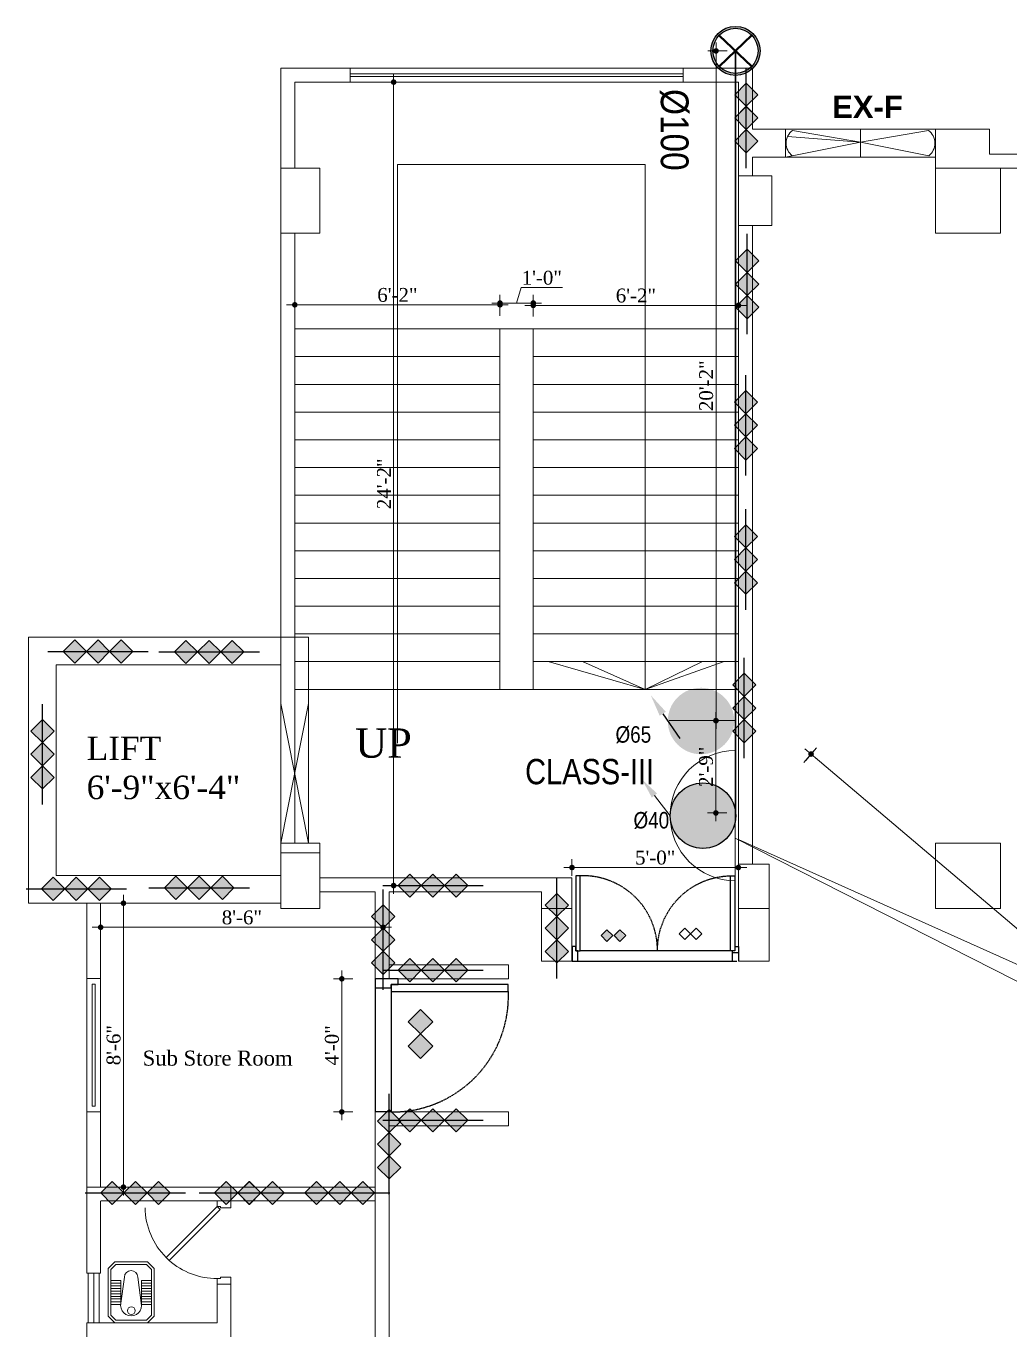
# Model space of a CAD drawing. Header units: inches. Extents: x -98933 to 1585249, y -3352739 to 192771.
# Drawn here: x 30356.3 to 30711.1, y 50079.1 to 50549.4 of the extents above; entities that cross this region are included whole.
import ezdxf

# ---------------------------------------------------------------- set-up
doc = ezdxf.new("R2010")
doc.units = ezdxf.units.IN
doc.header["$MEASUREMENT"] = 0
doc.header["$PDMODE"] = 35
doc.linetypes.add('DASH', pattern=[0.35, 0.25, -0.1])
doc.layers.get('0').update_dxf_attribs({"lineweight": 0})
doc.layers.get('Defpoints').update_dxf_attribs({"lineweight": 0})
for name, color, linetype in [('8', 7, 'Continuous'), ('bp door', 40, 'Continuous'), ('fire rated wall', 7, 'Continuous'), ('sprinkler', 100, 'Continuous'), ('T2', 254, 'Continuous')]:
    doc.layers.add(name, color=color, linetype=linetype)
for name, color, linetype, lineweight in [('A stair', 210, 'Continuous', 0), ('COLUMN-2', 102, 'Continuous', 0), ('DIM_WORKING', 7, 'Continuous', 0), ('DOOR', 222, 'Continuous', 0), ('EPTPP7', 6, 'Continuous', 0), ('FIRE TEX', 7, 'Continuous', 53), ('FPS- Hose Box', 1, 'Continuous', 25), ('FPS- Landing Valve', 1, 'Continuous', 25), ('FURNITURE', 144, 'Continuous', 0), ('illustr-TOILET FIXTURE', 252, 'Continuous', 0), ('Intercom Conduit', 40, 'Continuous', 0), ('Layer1', 134, 'Continuous', 0), ('MS Pipe', 1, 'Continuous', 18), ('PROJ NAME', 7, 'Continuous', 0), ('Stair', 171, 'Continuous', 0), ('SYMBLE', 86, 'Continuous', 0), ('TEX', 7, 'Continuous', 0), ('Text', 7, 'Continuous', 0), ('TXT', 7, 'Continuous', 0), ('wall', 7, 'Continuous', 0), ('WALL (I)', 7, 'Continuous', 0), ('window', 140, 'Continuous', 0)]:
    doc.layers.add(name, color=color, linetype=linetype, lineweight=lineweight)
doc.styles.add('ARCH', font='times.ttf')
doc.styles.add('ARIAL', font='times.ttf')
doc.styles.add('MON-01', font='ARIALN.TTF')
doc.styles.add('REG', font='times.ttf')
doc.styles.add('Verdana', font='verdana.ttf')
doc.styles.add('ZIA', font='ARIALN.TTF', dxfattribs={"width": 1.05, "height": 10})
doc.dimstyles.new('Dim-Pres', dxfattribs={"dimtxt": 5.5, "dimasz": 2, "dimexe": 1.5, "dimexo": 1.5, "dimgap": 1, "dimtad": 3, "dimdec": 0, "dimzin": 3, "dimdsep": 46, "dimlunit": 4, "dimtxsty": 'REG', "dimblk": 'point', "dimcen": 2, "dimclrd": 256, "dimclre": 256, "dimclrt": 7, "dimadec": 0, "dimazin": 0, "dimtfac": 0.75, "dimtdec": 0, "dimtmove": 1, "dimatfit": 3, "dimldrblk": 'point', "dimfxl": 0, "dimtolj": 1, "dimtzin": 0, "dimlwd": -1, "dimlwe": -1, "dimarcsym": 1})

# ---------------------------------------------------------------- blocks, each defined once
blk = doc.blocks.new('30 door')
at = {"layer": 'DOOR', "color": 7}
blk.add_lwpolyline([(-5, 28), (-5, 30), (0, 30), (0, 27.5), (-3.75, 27.5), (-3.75, 28), (-5, 28, 0.181643), (-22.32, 21.45), (-23.38, 20.38), (-5, 2), (-5, 0), (0, 0), (0, 2.5), (-3.75, 2.5), (-3.75, 2), (-5, 2), (-3.94, 3.06), (-22.32, 21.45), (-23.38, 20.38, 0.194724), (-31, 2.42, 0.196084)], format="xyb", dxfattribs=at)
blk = doc.blocks.new('HGJGHJ')
at = {"layer": 'FURNITURE', "linetype": 'Continuous'}
for p, q in [((30654.36, 4929.01), (30651.96, 4926.61)), ((30654.76, 4928.05), (30652.92, 4926.21)), ((30654.36, 4929.01), (30671.65, 4929.01)), ((30654.76, 4928.05), (30671.25, 4928.05)), ((30658.68, 4928.05), (30667.33, 4928.05)), ((30658.68, 4924.45), (30658.68, 4928.05)), ((30658.68, 4928.05), (30658.68, 4924.45)), ((30659.64, 4928.05), (30659.64, 4924.45)), ((30660.6, 4928.05), (30660.6, 4924.45)), ((30661.56, 4928.05), (30661.56, 4924.45)), ((30662.52, 4928.05), (30662.52, 4924.45)), ((30663.48, 4928.05), (30663.48, 4924.45)), ((30664.44, 4928.05), (30664.44, 4924.45)), ((30665.4, 4928.05), (30665.4, 4924.45)), ((30666.37, 4928.05), (30666.37, 4924.45)), ((30667.33, 4928.05), (30667.33, 4924.45)), ((30671.25, 4928.05), (30673.09, 4926.21)), ((30671.65, 4929.01), (30674.05, 4926.61)), ((30651.96, 4914.79), (30651.96, 4926.61)), ((30652.92, 4915.19), (30652.92, 4926.21)), ((30657.53, 4923.08), (30667.73, 4924.46)), ((30667.33, 4924.45), (30658.68, 4924.45)), ((30673.09, 4926.21), (30673.09, 4915.19)), ((30674.05, 4926.61), (30674.05, 4914.79)), ((30654.36, 4912.39), (30651.96, 4914.79)), ((30654.76, 4913.35), (30652.92, 4915.19)), ((30657.53, 4918.27), (30667.73, 4916.93)), ((30658.68, 4916.95), (30667.33, 4916.95)), ((30658.68, 4913.35), (30658.68, 4916.95)), ((30658.68, 4916.95), (30658.68, 4913.35)), ((30659.64, 4916.95), (30659.64, 4913.35)), ((30660.6, 4916.95), (30660.6, 4913.35)), ((30661.56, 4916.95), (30661.56, 4913.35)), ((30662.52, 4916.95), (30662.52, 4913.35)), ((30663.48, 4916.95), (30663.48, 4913.35)), ((30664.44, 4916.95), (30664.44, 4913.35)), ((30665.4, 4916.95), (30665.4, 4913.35)), ((30666.37, 4916.95), (30666.37, 4913.35)), ((30667.33, 4916.95), (30667.33, 4913.35)), ((30673.09, 4915.19), (30671.25, 4913.35)), ((30674.05, 4914.79), (30671.65, 4912.39)), ((30671.65, 4912.39), (30654.36, 4912.39)), ((30671.25, 4913.35), (30654.76, 4913.35)), ((30667.33, 4913.35), (30658.68, 4913.35))]:
    blk.add_line(p, q, dxfattribs=at)
blk.add_circle((30669.61, 4920.81), 1.4, dxfattribs=at)
for centre, radius, start, end in [((30667.74, 4920.7), 3.77, 269.8864, 90.1136), ((30657.53, 4920.68), 2.4, 90, 270)]:
    blk.add_arc(centre, radius, start, end, dxfattribs=at)
blk = doc.blocks.new('bfg')
at = {"layer": 'fire rated wall'}
h = blk.add_hatch(color=1, dxfattribs=at)
h.dxf.hatch_style = 1
h.paths.add_polyline_path([(9432308.7, -5613534.5), (9432321.4, -5613547.3), (9432334.2, -5613534.5)])
h.paths.add_polyline_path([(9432334.2, -5613534.5), (9432321.4, -5613521.8), (9432308.7, -5613534.5)])
h.paths.add_polyline_path([(9432334.2, -5613534.5), (9432359.7, -5613534.5), (9432346.9, -5613521.8)])
h.paths.add_polyline_path([(9432334.2, -5613534.5), (9432346.9, -5613547.3), (9432359.7, -5613534.5)])
at = {"layer": 'fire rated wall', "color": 1, "elevation": 0}
for points in [[(9432321.4, -5613547.3), (9432334.2, -5613534.5), (9432321.4, -5613521.8), (9432308.7, -5613534.5)], [(9432346.9, -5613547.3), (9432359.7, -5613534.5), (9432346.9, -5613521.8), (9432334.2, -5613534.5)]]:
    blk.add_lwpolyline(points, close=True, dxfattribs=at)
blk.add_lwpolyline([(9432291.7, -5613534.5), (9432376.7, -5613534.5)], dxfattribs=at)
blk = doc.blocks.new('3HR RATE')
at = {"layer": 'fire rated wall', "xscale": 1.292997314696549, "yscale": 1.292997314696549, "zscale": 1.292997314696549}
for p in [(-12191616.2, 7245476.7), (-12191583.2, 7245476.7)]:
    blk.add_blockref('bfg', p, dxfattribs=at)
blk = doc.blocks.new('dot')
at = {"color": 4}
for p, q in [((-1.5, 0), (1.5, 0)), ((0, 1.5), (0, -1.5))]:
    blk.add_line(p, q, dxfattribs=at)
at = {"color": 6, "const_width": 0.5}
blk.add_lwpolyline([(-0.25, 0, 1), (0.25, 0, 1)], format="xyb", close=True, dxfattribs=at)
blk = doc.blocks.new('point')
blk.add_blockref('dot', (0, 0))
blk = doc.blocks.new('*D333')
at = {"layer": 'Defpoints', "color": 0, "ltscale": 30, "transparency": 16777216}
for p in [(30613.17, 50245.89), (30553.17, 50242.13), (30613.17, 50242.13)]:
    blk.add_point(p, dxfattribs=at)
at = {"layer": 'Layer1', "ltscale": 30, "transparency": 16777216}
for p, q in [((30553.17, 50243.63), (30553.17, 50247.39)), ((30555.17, 50245.89), (30611.17, 50245.89)), ((30613.17, 50243.63), (30613.17, 50247.39))]:
    blk.add_line(p, q, dxfattribs=at)
at = {"layer": 'Layer1', "ltscale": 30, "transparency": 16777216, "xscale": 2, "yscale": 2, "zscale": 2, "rotation": 180}
blk.add_blockref('point', (30553.17, 50245.89), dxfattribs=at)
at = {"layer": 'Layer1', "ltscale": 30, "transparency": 16777216, "xscale": 2, "yscale": 2, "zscale": 2}
blk.add_blockref('point', (30613.17, 50245.89), dxfattribs=at)
at = {"layer": 'Layer1', "color": 7, "ltscale": 30, "transparency": 16777216, "insert": (30583.17, 50249.44), "char_height": 5, "attachment_point": 5, "style": 'REG'}
blk.add_mtext('\\A1;5\'-0"', dxfattribs=at)
blk = doc.blocks.new('*D400')
at = {"layer": 'Defpoints', "color": 0, "ltscale": 30, "transparency": 16777216}
for p in [(30527.21, 50448.83), (30453.21, 50440.13), (30527.21, 50440.13)]:
    blk.add_point(p, dxfattribs=at)
at = {"layer": 'Layer1', "ltscale": 30, "transparency": 16777216}
for p, q in [((30453.21, 50444.83), (30453.21, 50450.33)), ((30455.21, 50448.83), (30525.21, 50448.83)), ((30527.21, 50444.83), (30527.21, 50450.33))]:
    blk.add_line(p, q, dxfattribs=at)
at = {"layer": 'Layer1', "ltscale": 30, "transparency": 16777216, "xscale": 2, "yscale": 2, "zscale": 2, "rotation": 180}
blk.add_blockref('point', (30453.21, 50448.83), dxfattribs=at)
at = {"layer": 'Layer1', "ltscale": 30, "transparency": 16777216, "xscale": 2, "yscale": 2, "zscale": 2}
blk.add_blockref('point', (30527.21, 50448.83), dxfattribs=at)
at = {"layer": 'Layer1', "color": 7, "ltscale": 30, "transparency": 16777216, "insert": (30490.21, 50452.37), "char_height": 5, "attachment_point": 5, "style": 'REG'}
blk.add_mtext('\\A1;6\'-2"', dxfattribs=at)
blk = doc.blocks.new('*D401')
at = {"layer": 'Defpoints', "color": 0, "ltscale": 30, "transparency": 16777216}
for p in [(30539.21, 50449.47), (30527.21, 50440.13), (30539.21, 50440.13)]:
    blk.add_point(p, dxfattribs=at)
at = {"layer": 'Layer1', "ltscale": 30, "transparency": 16777216}
for p, q in [((30527.21, 50445.47), (30527.21, 50450.97)), ((30533.21, 50449.47), (30534.87, 50455.02)), ((30534.87, 50455.02), (30549.7, 50455.02)), ((30539.21, 50445.47), (30539.21, 50450.97)), ((30529.21, 50449.47), (30537.21, 50449.47))]:
    blk.add_line(p, q, dxfattribs=at)
at = {"layer": 'Layer1', "ltscale": 30, "transparency": 16777216, "xscale": 2, "yscale": 2, "zscale": 2, "rotation": 180}
blk.add_blockref('point', (30527.21, 50449.47), dxfattribs=at)
at = {"layer": 'Layer1', "ltscale": 30, "transparency": 16777216, "xscale": 2, "yscale": 2, "zscale": 2}
blk.add_blockref('point', (30539.21, 50449.47), dxfattribs=at)
at = {"layer": 'Layer1', "color": 7, "ltscale": 30, "transparency": 16777216, "insert": (30542.28, 50458.56), "char_height": 5, "attachment_point": 5, "style": 'REG'}
blk.add_mtext('\\A1;1\'-0"', dxfattribs=at)
blk = doc.blocks.new('*D402')
at = {"layer": 'Defpoints', "color": 0, "ltscale": 30, "transparency": 16777216}
for p in [(30613.21, 50448.62), (30539.21, 50440.13), (30613.21, 21876.55)]:
    blk.add_point(p, dxfattribs=at)
at = {"layer": 'Layer1', "ltscale": 30, "transparency": 16777216}
for p, q in [((30539.21, 50444.62), (30539.21, 50450.12)), ((30541.21, 50448.62), (30611.21, 50448.62)), ((30613.21, 50444.62), (30613.21, 50450.12))]:
    blk.add_line(p, q, dxfattribs=at)
at = {"layer": 'Layer1', "ltscale": 30, "transparency": 16777216, "xscale": 2, "yscale": 2, "zscale": 2, "rotation": 180}
blk.add_blockref('point', (30539.21, 50448.62), dxfattribs=at)
at = {"layer": 'Layer1', "ltscale": 30, "transparency": 16777216, "xscale": 2, "yscale": 2, "zscale": 2}
blk.add_blockref('point', (30613.21, 50448.62), dxfattribs=at)
at = {"layer": 'Layer1', "color": 7, "ltscale": 30, "transparency": 16777216, "insert": (30576.21, 50452.16), "char_height": 5, "attachment_point": 5, "style": 'REG'}
blk.add_mtext('\\A1;6\'-2"', dxfattribs=at)
blk = doc.blocks.new('*D403')
at = {"layer": 'Defpoints', "color": 0, "ltscale": 30, "transparency": 16777216}
for p in [(30473.21, 50529.13), (30484.91, 50239.39), (30488.86, 50239.39)]:
    blk.add_point(p, dxfattribs=at)
at = {"layer": 'Layer1', "ltscale": 30, "transparency": 16777216}
for p, q in [((30484.86, 50529.13), (30490.36, 50529.13)), ((30488.86, 50527.13), (30488.86, 50241.39)), ((30486.41, 50239.39), (30490.36, 50239.39))]:
    blk.add_line(p, q, dxfattribs=at)
at = {"layer": 'Layer1', "ltscale": 30, "transparency": 16777216, "xscale": 2, "yscale": 2, "zscale": 2}
for p, rotation in [((30488.86, 50529.13), 90), ((30488.86, 50239.39), 270)]:
    blk.add_blockref('point', p, dxfattribs=dict(at, rotation=rotation))
at = {"layer": 'Layer1', "color": 7, "ltscale": 30, "transparency": 16777216, "insert": (30485.36, 50384.26), "char_height": 5, "attachment_point": 5, "rotation": 90, "style": 'REG'}
blk.add_mtext('\\A1;24\'-2"', dxfattribs=at)
blk = doc.blocks.new('ffhfhdghf')
at = {"ltscale": 100000, "extrusion": (0.163724, -1.51968e-14, 0.986506)}
h = blk.add_hatch(color=1, dxfattribs=at)
h.paths.add_polyline_path([(-12451.4, -21739.93), (-12453.48, -21742), (-12451.41, -21744.06), (-12451.4, -21744.06), (-12451.4, -21744.06), (-12449.33, -21742)])
h.paths.add_polyline_path([(-12453.48, -21746.13), (-12451.4, -21748.2), (-12449.33, -21746.13), (-12451.4, -21744.06), (-12451.4, -21744.07), (-12451.41, -21744.06)])
at = {"ltscale": 100000}
h = blk.add_hatch(color=1, dxfattribs=at)
h.paths.add_polyline_path([(22064.87, -12450.74), (22066.97, -12452.84), (22069.06, -12450.75), (22069.05, -12450.74), (22069.06, -12450.73), (22066.97, -12448.64)])
h.paths.add_polyline_path([(22071.15, -12452.84), (22073.25, -12450.74), (22071.15, -12448.64), (22069.06, -12450.73), (22069.07, -12450.74), (22069.06, -12450.75)])
at = {"layer": 'bp door', "color": 1}
for p, q in [((22023.72, -12446.8), (22023.72, -12441.53)), ((22025.84, -12441.53), (22025.84, -12445.22)), ((22025.04, -12446.8), (22023.72, -12446.8)), ((22025.04, -12472.32), (22025.04, -12445.22)), ((22026.63, -12445.22), (22026.63, -12472.32))]:
    blk.add_line(p, q, dxfattribs=at)
at = {"layer": 'bp door', "color": 1, "linetype": 'DASH'}
for p, q in [((22081.61, -12441.53), (22024.25, -12441.53)), ((22025.04, -12445.22), (22080.82, -12445.22))]:
    blk.add_line(p, q, dxfattribs=at)
at = {"layer": 'bp door', "color": 1, "extrusion": (-0.163724, 0, 0.986506)}
blk.add_line((22023.72, -12444.53), (22025.78, -12444.53, 0.34), dxfattribs=at)
at = {"layer": 'bp door', "color": 1}
for points in [[(22081.61, -12445.22), (22082.41, -12445.22), (22082.41, -12446.8), (22083.72, -12446.8), (22083.72, -12441.53), (22081.61, -12441.53)], [(22080.82, -12472.32), (22082.41, -12472.32), (22082.41, -12445.22), (22080.82, -12445.22)], [(22068.56, -12450.75), (22066.46, -12448.65), (22064.36, -12450.75), (22066.46, -12452.85)], [(22068.57, -12450.74), (22066.47, -12448.64), (22064.37, -12450.74), (22066.47, -12452.84)], [(22073.25, -12450.74), (22071.15, -12448.64), (22069.05, -12450.74), (22071.15, -12452.84)]]:
    blk.add_lwpolyline(points, close=True, dxfattribs=at)
at = {"layer": 'bp door', "color": 1, "extrusion": (0.163724, -1.51968e-14, 0.986506), "elevation": 3605.81}
for points in [[(-12451.41, -21744.06), (-12449.34, -21741.99), (-12451.41, -21739.92), (-12453.48, -21741.99)], [(-12451.4, -21744.07), (-12449.33, -21742), (-12451.4, -21739.93), (-12453.48, -21742)], [(-12451.4, -21748.2), (-12449.33, -21746.13), (-12451.4, -21744.06), (-12453.48, -21746.13)]]:
    blk.add_lwpolyline(points, close=True, dxfattribs=at)
at = {"layer": 'bp door', "color": 1, "linetype": 'DASH'}
blk.add_arc((22079.74, -12445.53), 26.8, 179.3284, 272.3206, dxfattribs=at)
at = {"layer": 'bp door', "color": 1, "linetype": 'DASH', "extrusion": (8.20373e-15, -1.51906e-14, -1)}
blk.add_ellipse((22026.13, -12445.53), major_axis=(18.95, -18.95), ratio=1, start_param=5.486066, end_param=7.109086, dxfattribs=at)
blk = doc.blocks.new('fddfgdgfsg')
at = {"ltscale": 100000}
h = blk.add_hatch(color=1, dxfattribs=at)
h.paths.add_polyline_path([(2091.9, -12378.98), (2096.33, -12383.41), (2100.73, -12379), (2100.72, -12378.98), (2100.73, -12378.97), (2096.32, -12374.56)])
h.paths.add_polyline_path([(2105.14, -12383.41), (2109.56, -12378.98), (2105.14, -12374.56), (2100.73, -12378.97), (2100.75, -12378.98), (2100.73, -12379)])
at = {"layer": 'bp door', "color": 1, "linetype": 'DASH'}
for p, q in [((2117.32, -12362.64, -9.7), (2072.61, -12362.64, -9.7)), ((2072.61, -12368.4, -9.7), (2072.61, -12362.64, -9.7)), ((2117.32, -12368.4, -9.7), (2072.61, -12368.4, -9.7))]:
    blk.add_line(p, q, dxfattribs=at)
at = {"layer": 'bp door', "color": 1, "elevation": -9.7}
for points in [[(2117.32, -12368.4), (2118.55, -12368.4), (2118.55, -12370.87), (2120.61, -12370.87), (2120.61, -12362.64), (2117.32, -12362.64)], [(2116.08, -12410.64), (2118.55, -12410.64), (2118.55, -12368.4), (2116.08, -12368.4)], [(2100.75, -12378.98), (2096.32, -12374.56), (2091.9, -12378.98), (2096.33, -12383.41)], [(2109.56, -12378.98), (2105.14, -12374.56), (2100.72, -12378.98), (2105.14, -12383.41)]]:
    blk.add_lwpolyline(points, close=True, dxfattribs=at)
at = {"layer": 'bp door', "color": 1, "linetype": 'DASH'}
blk.add_arc((2114.39, -12368.89, -9.7), 41.79, 179.3284, 272.3206, dxfattribs=at)
blk = doc.blocks.new('*D408')
at = {"layer": 'Defpoints', "color": 0, "ltscale": 30, "transparency": 16777216}
for p in [(30383.21, 50233.02), (30485.06, 50233.02), (30485.06, 50224.33)]:
    blk.add_point(p, dxfattribs=at)
at = {"layer": 'Layer1', "ltscale": 30, "transparency": 16777216}
for p, q in [((30383.21, 50228.33), (30383.21, 50222.83)), ((30485.06, 50228.33), (30485.06, 50222.83)), ((30385.21, 50224.33), (30483.06, 50224.33))]:
    blk.add_line(p, q, dxfattribs=at)
at = {"layer": 'Layer1', "ltscale": 30, "transparency": 16777216, "xscale": 2, "yscale": 2, "zscale": 2, "rotation": 180}
blk.add_blockref('point', (30383.21, 50224.33), dxfattribs=at)
at = {"layer": 'Layer1', "ltscale": 30, "transparency": 16777216, "xscale": 2, "yscale": 2, "zscale": 2}
blk.add_blockref('point', (30485.06, 50224.33), dxfattribs=at)
at = {"layer": 'Layer1', "color": 7, "ltscale": 30, "transparency": 16777216, "insert": (30434.13, 50227.87), "char_height": 5, "attachment_point": 5, "style": 'REG'}
blk.add_mtext('\\A1;8\'-6"', dxfattribs=at)
blk = doc.blocks.new('*D409')
at = {"layer": 'Defpoints', "color": 0, "ltscale": 30, "transparency": 16777216}
for p in [(30383.21, 50233.02), (30383.21, 50130.63), (30391.43, 50130.63)]:
    blk.add_point(p, dxfattribs=at)
at = {"layer": 'Layer1', "ltscale": 30, "transparency": 16777216}
for p, q in [((30387.43, 50233.02), (30392.93, 50233.02)), ((30391.43, 50231.02), (30391.43, 50132.63)), ((30387.43, 50130.63), (30392.93, 50130.63))]:
    blk.add_line(p, q, dxfattribs=at)
at = {"layer": 'Layer1', "ltscale": 30, "transparency": 16777216, "xscale": 2, "yscale": 2, "zscale": 2}
for p, rotation in [((30391.43, 50233.02), 90), ((30391.43, 50130.63), 270)]:
    blk.add_blockref('point', p, dxfattribs=dict(at, rotation=rotation))
at = {"layer": 'Layer1', "color": 7, "ltscale": 30, "transparency": 16777216, "insert": (30387.89, 50181.82), "char_height": 5, "attachment_point": 5, "rotation": 90, "style": 'REG'}
blk.add_mtext('\\A1;8\'-6"', dxfattribs=at)
blk = doc.blocks.new('*D410')
at = {"layer": 'Defpoints', "color": 0, "ltscale": 30, "transparency": 16777216}
for p in [(30470.16, 50205.75), (30482.21, 50205.75), (30482.21, 50157.75)]:
    blk.add_point(p, dxfattribs=at)
at = {"layer": 'Layer1', "ltscale": 30, "transparency": 16777216}
for p, q in [((30474.16, 50205.75), (30468.66, 50205.75)), ((30470.16, 50159.75), (30470.16, 50203.75)), ((30474.16, 50157.75), (30468.66, 50157.75))]:
    blk.add_line(p, q, dxfattribs=at)
at = {"layer": 'Layer1', "ltscale": 30, "transparency": 16777216, "xscale": 2, "yscale": 2, "zscale": 2}
for p, rotation in [((30470.16, 50205.75), 90), ((30470.16, 50157.75), 270)]:
    blk.add_blockref('point', p, dxfattribs=dict(at, rotation=rotation))
at = {"layer": 'Layer1', "color": 7, "ltscale": 30, "transparency": 16777216, "insert": (30466.62, 50181.75), "char_height": 5, "attachment_point": 5, "rotation": 90, "style": 'REG'}
blk.add_mtext('\\A1;4\'-0"', dxfattribs=at)
blk = doc.blocks.new('hkhjhj')
at = {"layer": 'FIRE TEX'}
h = blk.add_hatch(color=1, dxfattribs=at)
h.paths.add_polyline_path([(-254795, 700848, 1), (-254755, 699094, 1)])
h.paths.add_polyline_path([(-254793, 700778, -1), (-254757, 699164, -1)], flags=16)
at = {"layer": 'sprinkler', "color": 1}
for radius in [877, 807]:
    blk.add_circle((-254775, 699971), radius, dxfattribs=at)
at = {"layer": 'T2', "color": 1, "linetype": 'Continuous', "lineweight": 40}
for p, q in [((-255359, 700527), (-254191, 699414)), ((-254196, 700533), (-255354, 699409))]:
    blk.add_line(p, q, dxfattribs=at)
blk = doc.blocks.new('FPS- Hose Box')
at = {"layer": 'FPS- Hose Box'}
blk.add_hatch(color=1, dxfattribs=at).paths.add_polyline_path([(-4357.16, -12025.03, -1), (-4357.15, -12009.48, -1)])
at = {"layer": 'FPS- Hose Box', "color": 1, "lineweight": 0}
blk.add_line((-4349.44, -12001.7), (-4349.45, -12032.6), dxfattribs=at)
blk.add_line((-4349.44, -12001.7), (-4349.45, -12032.6), dxfattribs=at)
at = {"layer": 'FPS- Hose Box', "color": 1, "lineweight": 0, "ltscale": 10}
blk.add_lwpolyline([(-4368.62, -12012.36), (-4364.89, -12017.15)], dxfattribs=at)
at = {"layer": 'FPS- Hose Box', "color": 1}
blk.add_circle((-4357.12, -12017.15), 7.77, dxfattribs=at)
at = {"layer": 'FPS- Hose Box', "color": 1, "lineweight": 0}
blk.add_arc((-4349.44, -12017.15), 15.45, 89.9811, 269.9811, dxfattribs=at)
at = {"layer": 'FPS- Hose Box', "color": 1, "lineweight": 0, "ltscale": 10}
blk.add_solid([(-4368, -12011.87), (-4371.56, -12008.59), (-4369.25, -12012.85)], dxfattribs=at)
blk = doc.blocks.new('FPS- Landing Valve')
at = {"layer": 'FPS- Landing Valve'}
blk.add_hatch(color=256, dxfattribs=at).paths.add_polyline_path([(-4327.92, -11820.59, -1), (-4339.41, -11820.59, -1)])
blk.add_line((-4327.05, -11821.85), (-4330, -11817.59), dxfattribs=at)
blk.add_solid([(-4326.52, -11821.51), (-4324.99, -11825.03), (-4327.58, -11822.19)], dxfattribs=at)
blk = doc.blocks.new('hdfhd')
at = {"layer": 'Layer1', "color": 1, "ltscale": 30}
blk.add_line((-2320.59, 15302.05), (-2296.66, 15302.05), dxfattribs=at)
at = {"layer": '8', "color": 7, "lineweight": -3, "xscale": 2.086180364509346, "yscale": 2.086180365164182, "zscale": 2.086180366006654}
blk.add_blockref('FPS- Landing Valve', (6732.65, 39962.07), dxfattribs=at)
blk = doc.blocks.new('*D532')
at = {"layer": 'Defpoints', "color": 0, "ltscale": 30, "transparency": 16777216}
for p in [(30612.13, 50540.4), (30605.11, 50298.86), (30612.13, 50298.86)]:
    blk.add_point(p, dxfattribs=at)
at = {"layer": 'Layer1', "ltscale": 30, "transparency": 16777216}
for p, q in [((30609.11, 50540.4), (30603.61, 50540.4)), ((30605.11, 50538.4), (30605.11, 50300.86)), ((30609.11, 50298.86), (30603.61, 50298.86))]:
    blk.add_line(p, q, dxfattribs=at)
at = {"layer": 'Layer1', "ltscale": 30, "transparency": 16777216, "xscale": 2, "yscale": 2, "zscale": 2}
for p, rotation in [((30605.11, 50540.4), 90), ((30605.11, 50298.86), 270)]:
    blk.add_blockref('point', p, dxfattribs=dict(at, rotation=rotation))
at = {"layer": 'Layer1', "color": 7, "ltscale": 30, "transparency": 16777216, "insert": (30601.57, 50419.63), "char_height": 5, "attachment_point": 5, "rotation": 90, "style": 'REG'}
blk.add_mtext('\\A1;20\'-2"', dxfattribs=at)
blk = doc.blocks.new('*D531')
at = {"layer": 'Defpoints', "color": 0, "ltscale": 30, "transparency": 16777216}
for p in [(30612.13, 50298.86), (30605.05, 50265.57), (30618.95, 50265.57)]:
    blk.add_point(p, dxfattribs=at)
at = {"layer": 'Layer1', "ltscale": 30, "transparency": 16777216}
for p, q in [((30609.05, 50298.86), (30603.55, 50298.86)), ((30605.05, 50296.86), (30605.05, 50267.57)), ((30609.05, 50265.57), (30603.55, 50265.57))]:
    blk.add_line(p, q, dxfattribs=at)
at = {"layer": 'Layer1', "ltscale": 30, "transparency": 16777216, "xscale": 2, "yscale": 2, "zscale": 2}
for p, rotation in [((30605.05, 50298.86), 90), ((30605.05, 50265.57), 270)]:
    blk.add_blockref('point', p, dxfattribs=dict(at, rotation=rotation))
at = {"layer": 'Layer1', "color": 7, "ltscale": 30, "transparency": 16777216, "insert": (30601.5, 50282.22), "char_height": 5, "attachment_point": 5, "rotation": 90, "style": 'REG'}
blk.add_mtext('\\A1;2\'-9"', dxfattribs=at)
blk = doc.blocks.new('*D547')
at = {"layer": 'Defpoints', "color": 0, "ltscale": 30, "transparency": 16777216}
for p in [(30613.21, 50255.94), (31212.88, 49800.49), (31186.71, 49769.63)]:
    blk.add_point(p, dxfattribs=at)
at = {"layer": 'Layer1', "ltscale": 30, "transparency": 16777216}
for p, q in [((30636.79, 50283.75), (30640.35, 50287.95)), ((30640.9, 50285.51), (31211.35, 49801.78)), ((31210.29, 49797.44), (31213.85, 49801.63))]:
    blk.add_line(p, q, dxfattribs=at)
at = {"layer": 'Layer1', "ltscale": 30, "transparency": 16777216, "xscale": 2, "yscale": 2, "zscale": 2}
for p, rotation in [((30639.38, 50286.8), 139.7027351278798), ((31212.88, 49800.49), 319.7027351278798)]:
    blk.add_blockref('point', p, dxfattribs=dict(at, rotation=rotation))
at = {"layer": 'Layer1', "color": 7, "ltscale": 30, "transparency": 16777216, "insert": (30928.42, 50046.35), "char_height": 5, "attachment_point": 5, "rotation": 319.7027, "style": 'REG'}
blk.add_mtext('\\A1;62\'-8"', dxfattribs=at)

msp = doc.modelspace()

# ---------------------------------------------------------------- linework, layer by layer
at = {"layer": 'COLUMN-2', "color": 7}
for points in [[(30448.21, 50498.13), (30462.21, 50498.13), (30462.21, 50474.63), (30448.21, 50474.63)], [(30684.21, 50498.13), (30707.71, 50498.13), (30707.71, 50474.63), (30684.21, 50474.63)], [(30448.21, 50231.13), (30462.21, 50231.13), (30462.21, 50254.63), (30448.21, 50254.63)], [(30684.21, 50231.13), (30707.71, 50231.13), (30707.71, 50254.63), (30684.21, 50254.63)], [(30448.21, 50231.13), (30462.21, 50231.13), (30462.21, 50251.13), (30448.21, 50251.13)]]:
    msp.add_lwpolyline(points, close=True, dxfattribs=at)
msp.add_lwpolyline([(30613.21, 50495.38), (30613.21, 50477.38), (30625.21, 50477.38), (30625.21, 50495.38), (30613.21, 50495.38)], dxfattribs=at)
at = {"layer": 'DIM_WORKING', "color": 7, "ltscale": 30}
for p, q in [((30473.21, 50534.13), (30473.21, 50529.13)), ((30593.21, 50534.13), (30593.21, 50529.13))]:
    msp.add_line(p, q, dxfattribs=at)
for points in [[(30703.71, 50503.13), (30703.71, 50512.13)], [(30684.21, 50498.13), (30684.21, 50502.13)], [(30458.21, 50305.02), (30458.21, 50329.02), (30357.21, 50329.02), (30357.21, 50233.02), (30448.21, 50233.02)], [(30448.21, 50305.02), (30448.21, 50319.02), (30367.21, 50319.02), (30367.21, 50243.02), (30448.21, 50243.02)]]:
    msp.add_lwpolyline(points, dxfattribs=at)
at = {"layer": 'EPTPP7', "color": 7, "ltscale": 30}
for p, q in [((30632.71, 50511.7), (30657.21, 50507.47)), ((30657.21, 50512.13), (30657.21, 50502.13)), ((30657.21, 50507.47), (30681.71, 50511.7)), ((30684.21, 50512.13), (30684.21, 50502.13)), ((30657.21, 50507.47), (30630.21, 50502.13)), ((30630.21, 50502.13), (30657.21, 50507.47)), ((30657.21, 50507.47), (30630.93, 50509.57)), ((30681.79, 50502.6), (30657.21, 50507.47))]:
    msp.add_line(p, q, dxfattribs=at)
msp.add_lwpolyline([(30630.21, 50512.13), (30684.21, 50512.13), (30684.21, 50502.13), (30630.21, 50502.13), (30630.21, 50512.13)], dxfattribs=at)
for centre, start, end in [((30636.02, 50507.12), 125.9389, 232.9939), ((30678.39, 50507.12), 307.0061, 54.0611)]:
    msp.add_arc(centre, 5.65, start, end, dxfattribs=at)
at = {"layer": 'Intercom Conduit', "color": 7, "ltscale": 30}
msp.add_lwpolyline([(30448.21, 50305.02), (30458.21, 50254.63), (30458.21, 50305.02), (30448.21, 50254.63), (30448.21, 50305.02)], dxfattribs=at)
at = {"layer": 'Layer1', "color": 7, "ltscale": 30}
for p, q in [((30383.21, 50205.82), (30378.21, 50205.82)), ((30383.21, 50157.82), (30378.21, 50157.82))]:
    msp.add_line(p, q, dxfattribs=at)
at = {"layer": 'Layer1', "color": 1, "lineweight": 30, "ltscale": 30}
msp.add_lwpolyline([(30612.13, 50540.4), (30612.07, 50265.57), (30612.07, 50265.57)], dxfattribs=at)
at = {"layer": 'Layer1', "color": 7, "ltscale": 30}
for points in [[(30378.21, 50205.82), (30383.21, 50205.82), (30383.21, 50157.82), (30378.21, 50157.82)], [(30380.21, 50203.82), (30381.21, 50203.82), (30381.21, 50159.82), (30380.21, 50159.82)]]:
    msp.add_lwpolyline(points, close=True, dxfattribs=at)
at = {"layer": 'MS Pipe', "color": 6}
for p, q in [((30612.06, 50256.53), (30720.42, 50201.41)), ((30734.84, 50201.41), (30613.21, 50255.94))]:
    msp.add_line(p, q, dxfattribs=at)
at = {"layer": 'Stair', "color": 7, "ltscale": 30}
for p, q in [((30527.21, 50440.13), (30453.21, 50440.13)), ((30613.21, 50440.13), (30539.21, 50440.13)), ((30527.21, 50430.13), (30453.21, 50430.13)), ((30613.21, 50430.13), (30539.21, 50430.13)), ((30527.21, 50420.13), (30453.21, 50420.13)), ((30613.21, 50420.13), (30539.21, 50420.13)), ((30527.21, 50410.13), (30453.21, 50410.13)), ((30613.21, 50410.13), (30539.21, 50410.13)), ((30527.21, 50400.13), (30453.21, 50400.13)), ((30613.21, 50400.13), (30539.21, 50400.13)), ((30527.21, 50390.13), (30453.21, 50390.13)), ((30613.21, 50390.13), (30539.21, 50390.13)), ((30527.21, 50380.13), (30453.21, 50380.13)), ((30613.21, 50380.13), (30539.21, 50380.13)), ((30527.21, 50370.13), (30453.21, 50370.13)), ((30613.21, 50370.13), (30539.21, 50370.13)), ((30527.21, 50360.13), (30453.21, 50360.13)), ((30613.21, 50360.13), (30539.21, 50360.13)), ((30527.21, 50350.13), (30453.21, 50350.13)), ((30613.21, 50350.13), (30539.21, 50350.13)), ((30527.21, 50340.13), (30453.21, 50340.13)), ((30613.21, 50340.13), (30539.21, 50340.13)), ((30527.21, 50330.13), (30453.21, 50330.13)), ((30613.21, 50330.13), (30539.21, 50330.13)), ((30527.21, 50320.13), (30453.21, 50320.13)), ((30613.21, 50320.13), (30539.21, 50320.13)), ((30527.21, 50310.13), (30453.21, 50310.13)), ((30613.21, 50310.13), (30539.21, 50310.13))]:
    msp.add_line(p, q, dxfattribs=at)
msp.add_lwpolyline([(30527.21, 50440.13), (30539.21, 50440.13), (30539.21, 50310.13), (30527.21, 50310.13)], close=True, dxfattribs=at)
at = {"layer": 'SYMBLE', "color": 7, "ltscale": 30}
msp.add_lwpolyline([(30490.21, 50290.79), (30490.21, 50499.41), (30579.53, 50499.41), (30579.53, 50310.13), (30544.57, 50320.13), (30556.9, 50320.13), (30579.53, 50310.13), (30608.04, 50320.13), (30600.22, 50320.13), (30579.53, 50310.13)], dxfattribs=at)
at = {"layer": 'WALL (I)', "color": 7, "ltscale": 30}
for p, q in [((30473.21, 50534.13), (30448.21, 50534.13)), ((30448.21, 50498.13), (30448.21, 50534.13)), ((30618.21, 50534.13), (30593.21, 50534.13)), ((30618.21, 50512.13), (30618.21, 50534.13)), ((30473.21, 50529.13), (30453.21, 50529.13)), ((30453.21, 50498.13), (30453.21, 50529.13)), ((30613.21, 50529.13), (30593.21, 50529.13)), ((30613.21, 50247.13), (30613.21, 50529.13)), ((30703.71, 50512.13), (30618.21, 50512.13)), ((30714.46, 50503.13), (30703.71, 50503.13)), ((30618.21, 50495.38), (30618.21, 50502.13)), ((30684.21, 50502.13), (30618.21, 50502.13)), ((30703.71, 50498.13), (30714.46, 50498.13)), ((30448.21, 50254.63), (30448.21, 50474.63)), ((30453.21, 50254.63), (30453.21, 50474.63)), ((30618.21, 50247.13), (30618.21, 50477.38)), ((30542.17, 50242.13), (30462.21, 50242.13)), ((30482.21, 50237.13), (30462.21, 50237.13)), ((30482.21, 50205.75), (30482.21, 50237.13)), ((30542.17, 50237.13), (30487.21, 50237.13)), ((30487.21, 50205.75), (30487.21, 50237.13)), ((30378.21, 50205.82), (30378.21, 50233.02)), ((30383.21, 50205.82), (30383.21, 50233.02)), ((30542.17, 50212.1), (30542.17, 50231.13)), ((30553.17, 50231.13), (30553.17, 50212.1)), ((30613.21, 50231.13), (30613.21, 50212.1)), ((30624.21, 50212.1), (30624.21, 50231.13)), ((30530.24, 50210.75), (30487.21, 50210.75)), ((30530.24, 50205.75), (30530.24, 50210.75)), ((30553.17, 50212.1), (30542.17, 50212.1)), ((30613.21, 50212.1), (30624.21, 50212.1)), ((30482.21, 50205.75), (30487.21, 50205.75)), ((30487.21, 50205.75), (30530.24, 50205.75)), ((30482.39, 50169.98), (30482.21, 50169.98)), ((30482.39, 50164.98), (30482.21, 50164.98)), ((30378.21, 50130.63), (30378.21, 50157.82)), ((30383.21, 50130.63), (30383.21, 50157.82)), ((30482.21, 49817.4), (30482.21, 50157.75)), ((30487.21, 49817.4), (30487.21, 50157.75)), ((30530.24, 50157.75), (30487.21, 50157.75)), ((30530.24, 50152.75), (30530.24, 50157.75)), ((30487.21, 50152.75), (30530.24, 50152.75)), ((30482.21, 50130.63), (30378.21, 50130.63)), ((30378.21, 50099.63), (30378.21, 50130.63)), ((30430.21, 50125.63), (30430.21, 50130.63)), ((30383.21, 50099.63), (30383.21, 50125.63)), ((30482.21, 50125.63), (30383.39, 50125.63)), ((30383.21, 50099.63), (30378.21, 50099.63)), ((30425.21, 50081.63), (30425.21, 50095.63)), ((30430.21, 50095.63), (30425.21, 50095.63)), ((30430.21, 50076.63), (30430.21, 50095.63)), ((30425.21, 50081.63), (30378.21, 50081.63)), ((30378.21, 50050.63), (30378.21, 50081.63))]:
    msp.add_line(p, q, dxfattribs=at)
msp.add_lwpolyline([(30624.21, 50231.13), (30624.21, 50247.13), (30613.21, 50247.13), (30613.21, 50231.13)], close=True, dxfattribs=at)
msp.add_lwpolyline([(30542.17, 50237.13), (30542.17, 50231.13), (30553.17, 50231.13), (30553.17, 50242.13), (30542.17, 50242.13)], dxfattribs=at)
at = {"layer": 'window', "color": 7, "ltscale": 30}
for p, q in [((30473.21, 50534.13), (30593.21, 50534.13)), ((30473.21, 50532.13), (30593.21, 50532.13)), ((30593.21, 50531.13), (30473.21, 50531.13)), ((30593.21, 50529.13), (30473.21, 50529.13)), ((30378.71, 50099.63), (30378.71, 50081.63)), ((30380.71, 50099.63), (30380.71, 50081.63)), ((30382.71, 50099.63), (30382.71, 50081.63))]:
    msp.add_line(p, q, dxfattribs=at)

# ---------------------------------------------------------------- block references
at = {"layer": '8', "color": 7, "lineweight": -3, "xscale": 1.519732701941393, "yscale": 1.519732702421607, "zscale": 1.519732703030305}
msp.add_blockref('FPS- Hose Box', (37222.05, 68527.44), dxfattribs=at)
at = {"layer": 'illustr-TOILET FIXTURE', "color": 7, "rotation": 270}
msp.add_blockref('HGJGHJ', (25473.49, 80755.68), dxfattribs=at)
at = {"layer": 'Layer1', "xscale": 0.2533935670508072, "yscale": 0.2533935670508072, "zscale": 0.2533935670521235, "rotation": 90}
for p in [(27370.45, 49405.58), (27370.78, 49345.69), (27370.36, 49294.74), (27370.36, 49246.34), (27369.73, 49192.75), (27116.65, 49176.1, 9.7), (27302.12, 49113.38), (27239.51, 49109.2), (27241.66, 49035.47)]:
    msp.add_blockref('3HR RATE', p, dxfattribs=at)
at = {"layer": 'Layer1', "xscale": 0.2533935670508072, "yscale": 0.2533935670508072, "zscale": 0.2533935670521235}
for p in [(29271.63, 53569.34), (29311.68, 53569.19), (29263.78, 53483.79), (29308.1, 53484.1), (29392.37, 53484.94), (29392.37, 53454.41), (29392.37, 53400.27), (29285.11, 53374.09), (29326.19, 53374.09), (29358.77, 53374.09)]:
    msp.add_blockref('3HR RATE', p, dxfattribs=at)
at = {"layer": 'Layer1', "color": 1, "rotation": 180}
msp.add_blockref('hdfhd', (28291.54, 65600.91), dxfattribs=at)
at = {"layer": 'Layer1'}
for name, p, rotation in [('ffhfhdghf', (52636.93, 37770.58), 180), ('fddfgdgfsg', (18119.57, 48085.14, 9.7), 90)]:
    msp.add_blockref(name, p, dxfattribs=dict(at, rotation=rotation))
at = {"layer": 'T2', "color": 7, "linetype": 'Continuous', "lineweight": 5, "xscale": 0.0100800000000163, "yscale": 0.0100800000000163, "zscale": 0.0100800000000163}
msp.add_blockref('hkhjhj', (33180.26, 43484.7), dxfattribs=at)
at = {"layer": 'wall', "color": 7, "xscale": -1, "rotation": 180}
msp.add_blockref('30 door', (30430.21, 50125.63), dxfattribs=at)

# ---------------------------------------------------------------- texts
at = {"layer": 'A stair', "color": 7, "ltscale": 30, "insert": (30378.16, 50293.1, 0), "char_height": 8.448, "width": 13.9397, "attachment_point": 1, "style": 'ARCH'}
msp.add_mtext('LIFT 6\'-9"x6\'-4"', dxfattribs=at)
at = {"layer": 'PROJ NAME', "color": 7, "style": 'ARIAL'}
msp.add_text('Sub Store Room', height=5.4164, dxfattribs=at).set_placement((30398.35, 50174.44))
at = {"layer": 'SYMBLE', "color": 7, "ltscale": 30, "insert": (30475.01, 50296.05), "char_height": 10.56, "width": 17.4246, "attachment_point": 1, "style": 'ARCH'}
msp.add_mtext('UP', dxfattribs=at)
at = {"layer": 'TEX', "color": 7, "lineweight": 0, "ltscale": 5, "transparency": 33554687, "insert": (30659.71, 50516.2), "char_height": 8, "width": 99.062, "attachment_point": 8, "style": 'Verdana'}
msp.add_mtext('{\\fArial|b1|i0|c0|p34;\\C5;EX-F}', dxfattribs=at)
at = {"layer": 'Text', "color": 7, "lineweight": -3, "ltscale": 10, "insert": (30595.2, 50526.64), "char_height": 10, "width": 46.1706, "attachment_point": 1, "rotation": 270, "style": 'ZIA'}
msp.add_mtext('%%C100', dxfattribs=at)
at = {"layer": 'TXT', "color": 7, "lineweight": -2, "style": 'MON-01'}
for s, height, p in [('%%C65', 5.94, (30568.86, 50290.91, 9.7)), ('CLASS-III', 9.13, (30536.27, 50275.92, 9.7)), ('%%C40', 5.94, (30575.35, 50259.97, 9.7))]:
    msp.add_text(s, height=height, dxfattribs=at).set_placement(p)

# ---------------------------------------------------------------- dimensions: what is measured, and where the dimension line sits
at = {"layer": 'Layer1', "color": 1, "ltscale": 30}
for base, p1, p2, picture, middle in [((30605.11, 50298.86), (30612.13, 50540.4), (30612.13, 50298.86), '*D532', (30601.57, 50419.63)), ((30605.05, 50265.57), (30612.13, 50298.86), (30618.95, 50265.57), '*D531', (30601.5, 50282.22))]:
    dim = msp.add_linear_dim(base=base, p1=p1, p2=p2, angle=90, dimstyle='Dim-Pres', override={"dimtxt": 5, "dimfxl": 4, "dimfxlon": 1}, dxfattribs=at)
    dim.commit()
    dim.dimension.update_dxf_attribs({"geometry": picture, "text_midpoint": middle})
at = {"layer": 'Layer1', "ltscale": 30}
for base, p1, p2, picture, middle in [((30488.86, 50239.39), (30473.21, 50529.13), (30484.91, 50239.39), '*D403', (30485.36, 50384.26)), ((30391.43, 50130.63), (30383.21, 50233.02), (30383.21, 50130.63), '*D409', (30387.89, 50181.82)), ((30470.16, 50205.75), (30482.21, 50157.75), (30482.21, 50205.75), '*D410', (30466.62, 50181.75))]:
    dim = msp.add_linear_dim(base=base, p1=p1, p2=p2, angle=90, dimstyle='Dim-Pres', override={"dimtxt": 5, "dimfxl": 4, "dimfxlon": 1}, dxfattribs=at)
    dim.commit()
    dim.dimension.update_dxf_attribs({"geometry": picture, "text_midpoint": middle})
for base, p1, p2, picture, middle in [((30539.21, 50449.47), (30527.21, 50440.13), (30539.21, 50440.13), '*D401', (30535.87, 50458.56)), ((30527.21, 50448.83), (30453.21, 50440.13), (30527.21, 50440.13), '*D400', (30490.21, 50452.37)), ((30613.21, 50448.62), (30539.21, 50440.13), (30613.21, 21876.55), '*D402', (30576.21, 50452.16)), ((30613.17, 50245.89), (30553.17, 50242.13), (30613.17, 50242.13), '*D333', (30583.17, 50249.44)), ((30485.06, 50224.33), (30383.21, 50233.02), (30485.06, 50233.02), '*D408', (30434.13, 50227.87))]:
    dim = msp.add_linear_dim(base=base, p1=p1, p2=p2, dimstyle='Dim-Pres', override={"dimtxt": 5, "dimfxl": 4, "dimfxlon": 1}, dxfattribs=at)
    dim.commit()
    dim.dimension.update_dxf_attribs({"geometry": picture, "text_midpoint": middle})
at = {"layer": 'Layer1', "color": 1, "ltscale": 30}
dim = msp.add_aligned_dim(p1=(30613.21, 50255.94), p2=(31186.71, 49769.63), distance=40.46, dimstyle='Dim-Pres', override={"dimtxt": 5, "dimfxl": 4, "dimfxlon": 1}, dxfattribs=at)
dim.commit()
dim.dimension.update_dxf_attribs({"geometry": '*D547', "text_midpoint": (30928.42, 50046.35)})

doc.saveas('drawing.dxf')
